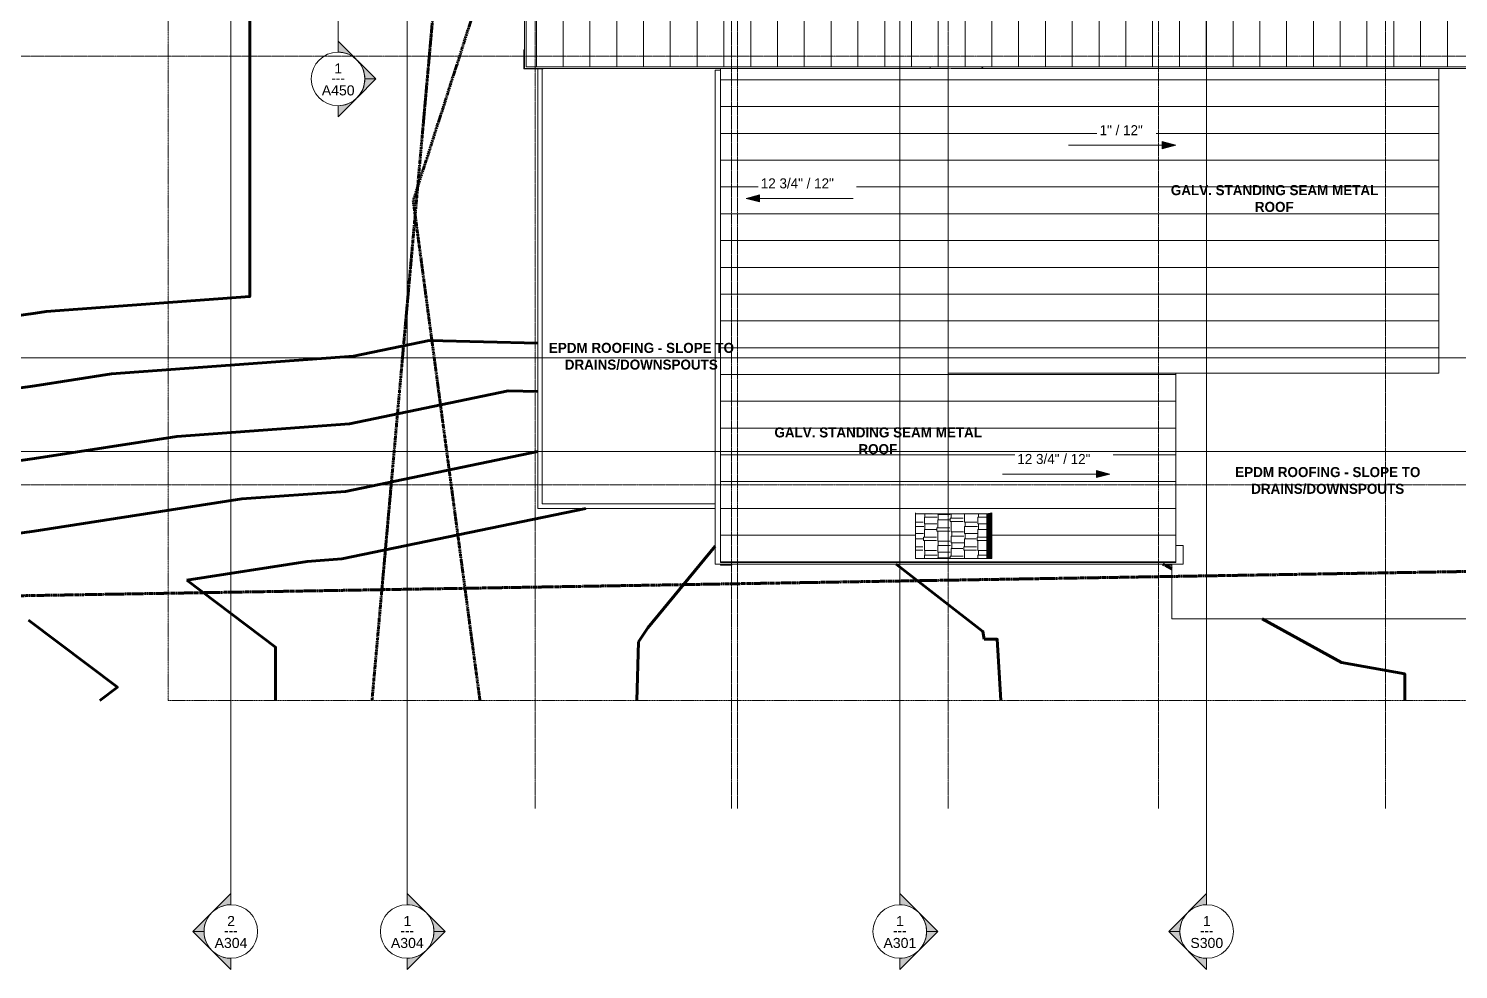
# Model space of a CAD drawing. Header units: inches. Extents: x -3276 to -1654, y 8217 to 9015.
# Drawn here: x -2939 to -2299, y 8217 to 8639 of the extents above; entities that cross this region are included whole.
import ezdxf

# ---------------------------------------------------------------- set-up
doc = ezdxf.new("R2010")
doc.units = ezdxf.units.IN
doc.header["$MEASUREMENT"] = 0
for name, pattern in [('Aligning Line 1_8_', [0.25, 0.125, -0.125]), ('Double Dash 3_8_', [1, 0.375, -0.125, 0.125, -0.125, 0.125, -0.125]), ('Grid Line 1_2_', [0.875, 0.5, -0.125, 0.125, -0.125])]:
    doc.linetypes.add(name, pattern=pattern)
for name, color, linetype, lineweight in [('A-FLOR', 192, 'Continuous', 18), ('A-ROOF', 132, 'Continuous', 18), ('A-ROOF-PATT-1', 132, 'Continuous', 9), ('A-WALL', 113, 'Continuous', 18), ('A-WALL-PATT-1', 111, 'Continuous', 9), ('C-PROP-LINE', 91, 'Double Dash 3_8_', 158), ('C-TOPO-MAJR', 7, 'Continuous', 80), ('G-ANNO-DIMS', 111, 'Continuous', 9), ('G-ANNO-SYMB', 111, 'Aligning Line 1_8_', 9), ('G-ANNO-SYMB-1', 111, 'Continuous', 9), ('G-ANNO-TEXT', 231, 'Continuous', 9), ('I-WALL', 2, 'Continuous', 18), ('S-BEAM', 12, 'Continuous', 9), ('S-GRID-1', 1, 'Grid Line 1_2_', 9)]:
    doc.layers.add(name, color=color, linetype=linetype, lineweight=lineweight)
doc.styles.add('Arial_1', font='arial.ttf', dxfattribs={"height": 4.5})
doc.styles.add('Century Gothic_1', font='ufonts.com_century-gothic.ttf', dxfattribs={"height": 4.5})
doc.styles.add('Century Gothic_B', font='GOTHICB.TTF', dxfattribs={"height": 4.5})
pattern_1 = [(0, (0, 0), (0, -2), [])]

# ---------------------------------------------------------------- blocks, each defined once
blk = doc.blocks.new('Walls 1 - Walls 1-1121987-FLOOR PLAN - ROOF')
at = {"layer": 'A-WALL-PATT-1'}
h = blk.add_hatch(dxfattribs=at)
h.set_pattern_fill('FP_2', color=256, style=0, pattern_type=2)
h.set_pattern_definition([(180, (8411.569, 2526.234), (-12.75, -6), [3, -2.5, 3.5, -1.5, -6.5]), (180, (8411.569, 2526.234), (-12.75, -6), [-10.5, 4.5, -2]), (180, (8408.569, 2525.984), (-12.75, -6), [2.5, -9.5, 2, -3]), (180, (8402.569, 2526.609), (-12.75, -6), [1.5, -15.5]), (270, (8411.569, 2526.234), (4.25, -6), [5.75, -18.25]), (270, (8408.569, 2526.234), (4.25, -6), [5.625, -18.375]), (270, (8406.069, 2526.234), (4.25, -6), [5.25, -18.75]), (270, (8402.569, 2526.609), (4.25, -6), [5.75, -18.25]), (270, (8401.069, 2526.609), (4.25, -6), [5.75, -18.25]), (270, (8396.569, 2526.234), (4.25, -6), [5.5, -18.5])])
h.paths.add_polyline_path([(8401.57, 2510.21), (8421.57, 2510.21), (8421.57, 2542.26), (8401.57, 2542.26)], flags=0)
h = blk.add_hatch(dxfattribs=at)
h.set_pattern_fill('FP_3', color=256, style=0, pattern_type=2)
h.set_pattern_definition([(90, (8423.069, 2538.337), (-0.067, 12.75), [3, -2.5, 3.5, -1.5, -6.5]), (90, (8423.069, 2538.337), (-0.067, 12.75), [-10.5, 4.5, -2]), (90, (8423.067, 2541.337), (-0.067, 12.75), [2.5, -9.5, 2, -3]), (90, (8423.074, 2547.337), (-0.067, 12.75), [1.5, -15.5]), (180, (8423.069, 2538.337), (-0.067, -4.25), [0.064, -0.203]), (180, (8423.069, 2541.337), (-0.067, -4.25), [0.062, -0.204]), (180, (8423.069, 2543.837), (-0.067, -4.25), [0.058, -0.208]), (180, (8423.074, 2547.337), (-0.067, -4.25), [0.064, -0.203]), (180, (8423.074, 2548.837), (-0.067, -4.25), [0.064, -0.203]), (180, (8423.069, 2553.337), (-0.067, -4.25), [0.061, -0.206])])
h.paths.add_polyline_path([(8421.57, 2510.21), (8422.02, 2507.94), (8421.79, 2527.62), (8421.96, 2542.26), (8421.57, 2542.26)], flags=0)
h = blk.add_hatch(dxfattribs=at)
h.set_pattern_fill('FP_4', color=256, style=0, pattern_type=2)
h.set_pattern_definition([(0, (8413.069, 2502.712), (12.75, 0.333), [3, -2.5, 3.5, -1.5, -6.5]), (0, (8413.069, 2502.712), (12.75, 0.333), [-10.5, 4.5, -2]), (0, (8416.069, 2502.726), (12.75, 0.333), [2.5, -9.5, 2, -3]), (0, (8422.069, 2502.691), (12.75, 0.333), [1.5, -15.5]), (90, (8413.069, 2502.712), (-4.25, 0.333), [0.319, -1.012]), (90, (8416.069, 2502.712), (-4.25, 0.333), [0.312, -1.019]), (90, (8418.569, 2502.712), (-4.25, 0.333), [0.291, -1.04]), (90, (8422.069, 2502.691), (-4.25, 0.333), [0.319, -1.012]), (90, (8423.569, 2502.691), (-4.25, 0.333), [0.319, -1.012]), (90, (8428.069, 2502.712), (-4.25, 0.333), [0.305, -1.026])])
h.paths.add_polyline_path([(8401.57, 2510.21), (8401.57, 2507.94), (8422.02, 2507.94), (8421.57, 2510.21)], flags=0)
at = {"layer": 'A-WALL'}
for p, q in [((8421.57, 2542.26), (8401.57, 2542.26)), ((8401.57, 2542.26), (8401.57, 2510.21)), ((8421.96, 2542.26), (8421.57, 2542.26)), ((8421.57, 2510.21), (8421.57, 2542.26)), ((8401.57, 2510.21), (8421.57, 2510.21)), ((8401.57, 2510.21), (8401.57, 2507.94)), ((8421.57, 2510.21), (8422.02, 2507.94))]:
    blk.add_line(p, q, dxfattribs=at)
blk = doc.blocks.new('Dimension Lumber - GLULAM - 5_125 in_ x 15_125 in_-2273031-FLOOR PLAN - ROOF')
at = {"layer": 'S-BEAM'}
h = blk.add_hatch(dxfattribs=at)
h.set_pattern_fill('FP_11', color=256, style=0, pattern_type=2)
h.set_pattern_definition(pattern_1)
h.paths.add_polyline_path([(115.71875, 0.875), (115.21875, 0.875), (115.21875, -2.5625), (115.71875, -2.5625)], flags=0)
for p in [(115.71875, 0.875), (115.21875, -2.5625)]:
    blk.add_line(p, (115.71875, -2.5625), dxfattribs=at)
blk = doc.blocks.new('Walls 4 - Walls 2-1996288-FLOOR PLAN - ROOF')
at = {"layer": 'A-WALL'}
for p, q in [((8629.51, 2717.59), (8620.88, 2717.59)), ((8620.88, 2717.59), (8620.88, 2708.96)), ((8629.51, 2717.34), (8629.51, 2717.59)), ((8620.88, 2708.96), (8621.13, 2708.96))]:
    blk.add_line(p, q, dxfattribs=at)
blk = doc.blocks.new('Dimension Lumber - GLULAM - 5_125 in_ x 15_125 in_-2000026-FLOOR PLAN - ROOF')
at = {"layer": 'S-BEAM'}
h = blk.add_hatch(dxfattribs=at)
h.set_pattern_fill('FP_11', color=256, style=0, pattern_type=2)
h.set_pattern_definition(pattern_1)
h.paths.add_polyline_path([(117, 2.5625), (116.5, 2.5625), (116.5, -2.5625), (117, -2.5625)], flags=0)
for p, q in [((117, 2.5625), (116.5, 2.5625)), ((117, 2.5625), (117, -2.5625)), ((116.5, -2.5625), (117, -2.5625))]:
    blk.add_line(p, q, dxfattribs=at)
blk = doc.blocks.new('Family - ___-1399760-FLOOR PLAN - ROOF')
at = {"layer": 'C-PROP-LINE'}
blk.add_line((8381.47, 3146.22), (8400.25, 2026.33), dxfattribs=at)
blk = doc.blocks.new('Family - ___-1403477-FLOOR PLAN - ROOF')
at = {"layer": 'C-PROP-LINE'}
for p, q in [((8561.86, 2767.13), (8337.96, 2737.26)), ((8653.48, 2737.76), (8561.86, 2767.13)), ((8775.52, 2754.7), (8653.48, 2737.76)), ((8930.36, 2700.29), (8775.52, 2754.7))]:
    blk.add_line(p, q, dxfattribs=at)
blk = doc.blocks.new('Family - ___-1403739-FLOOR PLAN - ROOF')
at = {"layer": 'C-PROP-LINE'}
blk.add_line((8930.36, 2732.95), (8337.96, 2785.59), dxfattribs=at)
blk = doc.blocks.new('Section - Section Head - Filled-22785-FLOOR PLAN - ROOF')
at = {"layer": 'G-ANNO-SYMB-1'}
h = blk.add_hatch(color=256, dxfattribs=at)
edge = h.paths.add_edge_path(flags=0)
edge.add_line((-0.427, 0.177), (-0.25, 0.354))
edge.add_line((-0.25, 0.354), (-0.25, 0.25))
edge.add_arc((-0.25, 0), 0.25, 90, 135)
h = blk.add_hatch(color=256, dxfattribs=at)
edge = h.paths.add_edge_path(flags=0)
edge.add_arc((-0.25, 0), 0.25, 45, 90)
edge.add_line((-0.25, 0.25), (-0.25, 0.354))
edge.add_line((-0.25, 0.354), (-0.073, 0.177))
h = blk.add_hatch(color=256, dxfattribs=at)
edge = h.paths.add_edge_path(flags=0)
edge.add_arc((-0.25, 0), 0.25, 137.9216, 180)
edge.add_line((-0.5, 0), (-0.604, 0))
edge.add_line((-0.604, 0), (-0.436, 0.168))
h = blk.add_hatch(color=256, dxfattribs=at)
edge = h.paths.add_edge_path(flags=0)
edge.add_line((-0.064, 0.168), (0.104, 0))
edge.add_line((0.104, 0), (0, 0))
edge.add_arc((-0.25, 0), 0.25, 0, 42.0784)
for p, q in [((-0.25, 0.354), (-0.427, 0.177)), ((-0.25, 0.25), (-0.25, 0.354)), ((-0.073, 0.177), (-0.25, 0.354)), ((-0.25, 0.354), (-0.25, 0.25)), ((-0.436, 0.168), (-0.604, 0)), ((0.104, 0), (-0.064, 0.168)), ((-0.604, 0), (-0.5, 0)), ((0, 0), (0.104, 0))]:
    blk.add_line(p, q, dxfattribs=at)
for start, end in [(360, 180), (137.9216, 180), (90, 135), (45, 90), (0, 42.0784), (180, 360)]:
    blk.add_arc((-0.25, 0), 0.25, start, end, dxfattribs=at)

msp = doc.modelspace()

# ---------------------------------------------------------------- hatches: boundary and pattern name
at = {"layer": 'A-ROOF-PATT-1'}
h = msp.add_hatch(dxfattribs=at)
h.set_pattern_fill('FP_13', color=256, style=0, pattern_type=2)
h.set_pattern_definition([(90, (0, 4250.89), (-12, 7e-16), [])])
h.paths.add_polyline_path([(-2017.09, 8621.88), (-2017.09, 8749.6), (-2716.59, 8749.6), (-2716.59, 8621.88), (-2129.12, 8621.88)], flags=0)
h = msp.add_hatch(dxfattribs=at)
h.set_pattern_fill('FP_6', color=256, style=0, pattern_type=2)
h.set_pattern_definition([(0, (-1456.541, 0), (0, 12), [])])
h.paths.add_polyline_path([(-2565.02, 8399.82), (-2527.62, 8399.82), (-2527.62, 8401.57), (-2542.26, 8401.57), (-2542.26, 8421.96), (-2527.62, 8421.79), (-2527.62, 8621.25), (-2527.73, 8621.13), (-2629.59, 8621.13), (-2629.59, 8399.82)], flags=0)
h = msp.add_hatch(dxfattribs=at)
h.set_pattern_fill('FP_1', color=256, style=0, pattern_type=2)
h.set_pattern_definition([(180, (1.935, 0), (-1e-15, -12), [])])
h.paths.add_polyline_path([(-2307.77, 8484.57), (-2307.77, 8621.13), (-2526.17, 8621.13), (-2527.62, 8621.25), (-2527.62, 8484.57), (-2419.72, 8484.57)], flags=0)
h = msp.add_hatch(dxfattribs=at)
h.set_pattern_fill('FP_7', color=256, style=0, pattern_type=2)
h.set_pattern_definition([(180, (-1222.955, 0), (-1e-15, -12), [])])
h.paths.add_polyline_path([(-2425.65, 8399.82), (-2425.65, 8484.57), (-2527.62, 8484.57), (-2527.62, 8421.79), (-2507.94, 8422.02), (-2507.94, 8401.57), (-2527.62, 8401.57), (-2527.62, 8399.82), (-2495.21, 8399.82)], flags=0)

# ---------------------------------------------------------------- linework, layer by layer
at = {"layer": 'A-FLOR'}
for p, q in [((-2709.34, 8620.88), (-2709.34, 8426.01)), ((-2709.34, 8426.01), (-2631.84, 8426.01))]:
    msp.add_line(p, q, dxfattribs=at)
at = {"layer": 'A-ROOF'}
for p, q in [((-2716.59, 8877.32), (-2716.59, 8621.88)), ((-2716.59, 8621.88), (-2017.09, 8621.88)), ((-2629.59, 8621.13), (-2629.59, 8399.82)), ((-2527.62, 8421.79), (-2527.62, 8621.25)), ((-2307.77, 8484.57), (-2307.77, 8621.13)), ((-2527.62, 8484.57), (-2307.77, 8484.57)), ((-2425.65, 8399.82), (-2425.65, 8484.57)), ((-2527.62, 8399.82), (-2527.62, 8401.57)), ((-2629.59, 8399.82), (-2425.65, 8399.82)), ((-2427.34, 8399.07), (-2427.34, 8374.57)), ((-2427.34, 8374.57), (-2290.34, 8374.57))]:
    msp.add_line(p, q, dxfattribs=at)
at = {"layer": 'A-WALL'}
for p, q in [((-2711.34, 8424.01), (-2711.34, 8620.88)), ((-2631.84, 8424.01), (-2711.34, 8424.01))]:
    msp.add_line(p, q, dxfattribs=at)
at = {"layer": 'C-TOPO-MAJR'}
for p, q in [((-2759.94, 8499.23), (-2711.34, 8498.07)), ((-2662.08, 8370.43), (-2631.84, 8407.12)), ((-2868.54, 8391.85), (-2814.63, 8400.23)), ((-2430.77, 8398.75), (-2431.36, 8399.07)), ((-2427.34, 8396.86), (-2430.45, 8398.57)), ((-2666.25, 8364.2), (-2662.08, 8370.43)), ((-2351.38, 8355.03), (-2386.87, 8374.57)), ((-2667.06, 8337.96), (-2666.25, 8364.2))]:
    msp.add_line(p, q, dxfattribs=at)
at = {"layer": 'C-TOPO-MAJR', "flags": 128}
for points in [[(-2931.47, 8512.26), (-2840.34, 8518.93), (-2840.34, 8539.93), (-2840.34, 8579.93), (-2840.34, 8600.62), (-2840.34, 8644.57)], [(-3065.09, 8493.5), (-2936.37, 8511.5), (-2931.47, 8512.26)], [(-2902.26, 8484.25), (-2793.93, 8492.18), (-2759.94, 8499.23)], [(-3028.51, 8466.07), (-2936.56, 8478.93), (-2902.26, 8484.25)], [(-2873.05, 8456.24), (-2795.67, 8461.91), (-2724.59, 8476.64), (-2711.34, 8476.32)], [(-2991.93, 8438.63), (-2936.76, 8446.35), (-2873.05, 8456.24)], [(-2843.84, 8428.23), (-2797.42, 8431.63), (-2711.34, 8449.47)], [(-2955.34, 8411.2), (-2936.95, 8413.77), (-2843.84, 8428.23)], [(-2814.63, 8400.23), (-2799.16, 8401.36), (-2689.86, 8424.01)], [(-2511.45, 8365.37), (-2511.97, 8368.87), (-2550.82, 8399.07)], [(-2828.76, 8337.96), (-2828.76, 8361.83), (-2868.54, 8391.85)], [(-2907.44, 8337.96), (-2899.61, 8343.91), (-2939.39, 8373.93)], [(-2504.05, 8337.96), (-2505.61, 8365.37), (-2511.45, 8365.37)], [(-2323.12, 8337.96), (-2323.12, 8349.88), (-2351.38, 8355.03)]]:
    msp.add_lwpolyline(points, dxfattribs=at)
at = {"layer": 'G-ANNO-DIMS'}
for p, q in [((-2473.67, 8586.7), (-2425.67, 8586.7)), ((-2431.67, 8585.09), (-2425.67, 8586.7)), ((-2618.09, 8562.89), (-2612.09, 8561.28)), ((-2570.09, 8562.89), (-2618.09, 8562.89)), ((-2503.2, 8439.41), (-2455.2, 8439.41)), ((-2461.2, 8437.8), (-2455.2, 8439.41))]:
    msp.add_line(p, q, dxfattribs=at)
at = {"layer": 'G-ANNO-SYMB'}
for p, q in [((-2876.84, 8930.34), (-2876.84, 8337.97)), ((-2876.84, 8337.97), (-1983.82, 8337.97))]:
    msp.add_line(p, q, dxfattribs=at)
at = {"layer": 'G-ANNO-SYMB-1'}
for p, q in [((-2848.8, 8986.27), (-2848.8, 8246.44)), ((-2769.84, 8986.27), (-2769.84, 8246.44)), ((-2549.24, 8986.27), (-2549.24, 8246.44)), ((-2411.8, 8986.27), (-2411.8, 8246.44)), ((-2800.8, 8753.42), (-2800.8, 8628.4)), ((-3247.23, 8491.51), (-1859.1, 8491.51))]:
    msp.add_line(p, q, dxfattribs=at)
at = {"layer": 'I-WALL'}
for p, q in [((-2717.34, 8621.13), (-2717.34, 8878.07)), ((-2527.73, 8621.13), (-2717.34, 8621.13)), ((-2631.84, 8399.07), (-2631.84, 8620.3)), ((-2631.84, 8620.3), (-2629.59, 8620.3)), ((-2535.65, 8621.13), (-2535.65, 8621.88)), ((-2526.17, 8621.13), (-2527.62, 8621.25)), ((-2016.34, 8621.13), (-2526.17, 8621.13)), ((-2511.92, 8621.88), (-2512.63, 8621.13)), ((-2425.65, 8407.32), (-2422.34, 8407.32)), ((-2422.34, 8407.32), (-2422.34, 8399.07)), ((-2422.34, 8399.07), (-2631.84, 8399.07)), ((-2527.62, 8399.07), (-2527.62, 8399.82))]:
    msp.add_line(p, q, dxfattribs=at)
at = {"layer": 'S-GRID-1'}
for p, q in [((-2712.46, 8289.6), (-2712.46, 8978.72)), ((-2624.59, 8289.6), (-2624.59, 8978.72)), ((-2621.9, 8289.6), (-2621.9, 8978.72)), ((-2527.62, 8289.6), (-2527.62, 8978.72)), ((-2433.34, 8289.6), (-2433.34, 8978.72)), ((-2331.77, 8289.6), (-2331.77, 8978.72)), ((-3194.57, 8626.57), (-1935.48, 8626.57)), ((-3194.57, 8434.57), (-1935.48, 8434.57))]:
    msp.add_line(p, q, dxfattribs=at)

# ---------------------------------------------------------------- block references
at = {"layer": 'A-WALL', "rotation": 89.9999999999999}
for name in ['Walls 4 - Walls 2-1996288-FLOOR PLAN - ROOF', 'Walls 1 - Walls 1-1121987-FLOOR PLAN - ROOF']:
    msp.add_blockref(name, (0, 0), dxfattribs=at)
at = {"layer": 'C-PROP-LINE', "rotation": 89.9999999999999}
for name in ['Family - ___-1403739-FLOOR PLAN - ROOF', 'Family - ___-1403477-FLOOR PLAN - ROOF', 'Family - ___-1399760-FLOOR PLAN - ROOF']:
    msp.add_blockref(name, (0, 0), dxfattribs=at)
at = {"layer": 'G-ANNO-SYMB-1', "extrusion": (0, 0, -1), "xscale": 47.99999999999997, "yscale": 47.99999999999997, "zscale": 47.99999999999997, "rotation": 90.00000000000064}
for p in [(2800.8, 8628.4), (2769.84, 8246.44), (2549.24, 8246.44)]:
    msp.add_blockref('Section - Section Head - Filled-22785-FLOOR PLAN - ROOF', p, dxfattribs=at)
at = {"layer": 'G-ANNO-SYMB-1', "xscale": 47.99999999999997, "yscale": 47.99999999999997, "zscale": 47.99999999999997, "rotation": 89.99999999999937}
for p in [(-2848.8, 8246.44), (-2411.8, 8246.44)]:
    msp.add_blockref('Section - Section Head - Filled-22785-FLOOR PLAN - ROOF', p, dxfattribs=at)
at = {"layer": 'S-BEAM', "rotation": 270.0000000000005}
for name, p in [('Dimension Lumber - GLULAM - 5_125 in_ x 15_125 in_-2000026-FLOOR PLAN - ROOF', (-2627.02, 8515.57)), ('Dimension Lumber - GLULAM - 5_125 in_ x 15_125 in_-2273031-FLOOR PLAN - ROOF', (-2428.21, 8514.29))]:
    msp.add_blockref(name, p, dxfattribs=at)

# ---------------------------------------------------------------- texts
at = {"layer": 'G-ANNO-SYMB-1', "char_height": 4.5, "attachment_point": 1}
for s, insert, width, style in [('1', (-2802.46, 8623.36), 4.242, 'Arial_1'), ('A450', (-2808.08, 8613.54), 17.877, 'Arial_1'), ('---', (-2803.78, 8619.1), 7.7265, 'Century Gothic_1'), ('2', (-2850.46, 8241.39), 4.242, 'Arial_1'), ('1', (-2771.5, 8241.39), 4.242, 'Arial_1'), ('1', (-2550.9, 8241.39), 4.242, 'Arial_1'), ('1', (-2413.46, 8241.39), 4.242, 'Arial_1'), ('A304', (-2856.08, 8231.57), 17.877, 'Arial_1'), ('---', (-2851.78, 8237.14), 7.7265, 'Century Gothic_1'), ('A304', (-2777.12, 8231.57), 17.877, 'Arial_1'), ('---', (-2772.83, 8237.14), 7.7265, 'Century Gothic_1'), ('A301', (-2556.53, 8231.57), 17.877, 'Arial_1'), ('---', (-2552.23, 8237.14), 7.7265, 'Century Gothic_1'), ('S300', (-2419.08, 8231.57), 17.877, 'Arial_1'), ('---', (-2414.78, 8237.14), 7.7265, 'Century Gothic_1')]:
    msp.add_mtext(s, dxfattribs=dict(at, insert=insert, width=width, style=style))
at = {"layer": 'G-ANNO-TEXT', "char_height": 4.5, "attachment_point": 1, "style": 'Century Gothic_B'}
for s, insert, width in [('GALV. STANDING SEAM METAL', (-2427.84, 8568.84), 112.413), ('ROOF', (-2390.21, 8561.34), 21.21), ('EPDM ROOFING - SLOPE TO', (-2706.38, 8498.18), 100.293), ('DRAINS/DOWNSPOUTS', (-2699.26, 8490.68), 83.1735), ('GALV. STANDING SEAM METAL', (-2605.38, 8460.31), 112.413), ('ROOF', (-2567.76, 8452.81), 21.21), ('EPDM ROOFING - SLOPE TO', (-2398.99, 8442.53), 100.293), ('DRAINS/DOWNSPOUTS', (-2391.86, 8435.03), 83.1735)]:
    msp.add_mtext(s, dxfattribs=dict(at, insert=insert, width=width))

# ---------------------------------------------------------------- next in the draw order: texts
at = {"layer": 'G-ANNO-DIMS', "char_height": 4.5, "attachment_point": 1, "line_spacing_factor": 0.984502, "style": 'Century Gothic_1', "bg_fill": 3, "box_fill_scale": 1.25, "bg_fill_color": 256, "bg_fill_true_color": 13158600, "bg_fill_transparency": 0}
for s, insert, width in [('1" / 12"', (-2459.73, 8595.69), 24.132), ('12 3/4" / 12"', (-2611.47, 8571.88), 41.7235), ('12 3/4" / 12"', (-2496.58, 8448.4), 41.7235)]:
    msp.add_mtext(s, dxfattribs=dict(at, insert=insert, width=width))

# ---------------------------------------------------------------- next in the draw order: hatches: boundary and pattern name
at = {"layer": 'G-ANNO-DIMS'}
for points in [[(-2425.67, 8586.7), (-2431.67, 8588.31), (-2431.67, 8585.09)], [(-2618.09, 8562.89), (-2612.09, 8561.28), (-2612.09, 8564.5)], [(-2455.2, 8439.41), (-2461.2, 8441.02), (-2461.2, 8437.8)]]:
    msp.add_hatch(color=256, dxfattribs=at).paths.add_polyline_path(points, flags=0)

# ---------------------------------------------------------------- next in the draw order: linework, layer by layer
for p, q in [((-2425.67, 8586.7), (-2431.67, 8588.31)), ((-2431.67, 8588.31), (-2431.67, 8585.09)), ((-2612.09, 8564.5), (-2618.09, 8562.89)), ((-2612.09, 8561.28), (-2612.09, 8564.5)), ((-2455.2, 8439.41), (-2461.2, 8441.02)), ((-2461.2, 8441.02), (-2461.2, 8437.8))]:
    msp.add_line(p, q, dxfattribs=at)
at = {"layer": 'G-ANNO-SYMB-1'}
msp.add_line((-3247.23, 8449.57), (-1682.77, 8449.57), dxfattribs=at)

doc.saveas('drawing.dxf')
